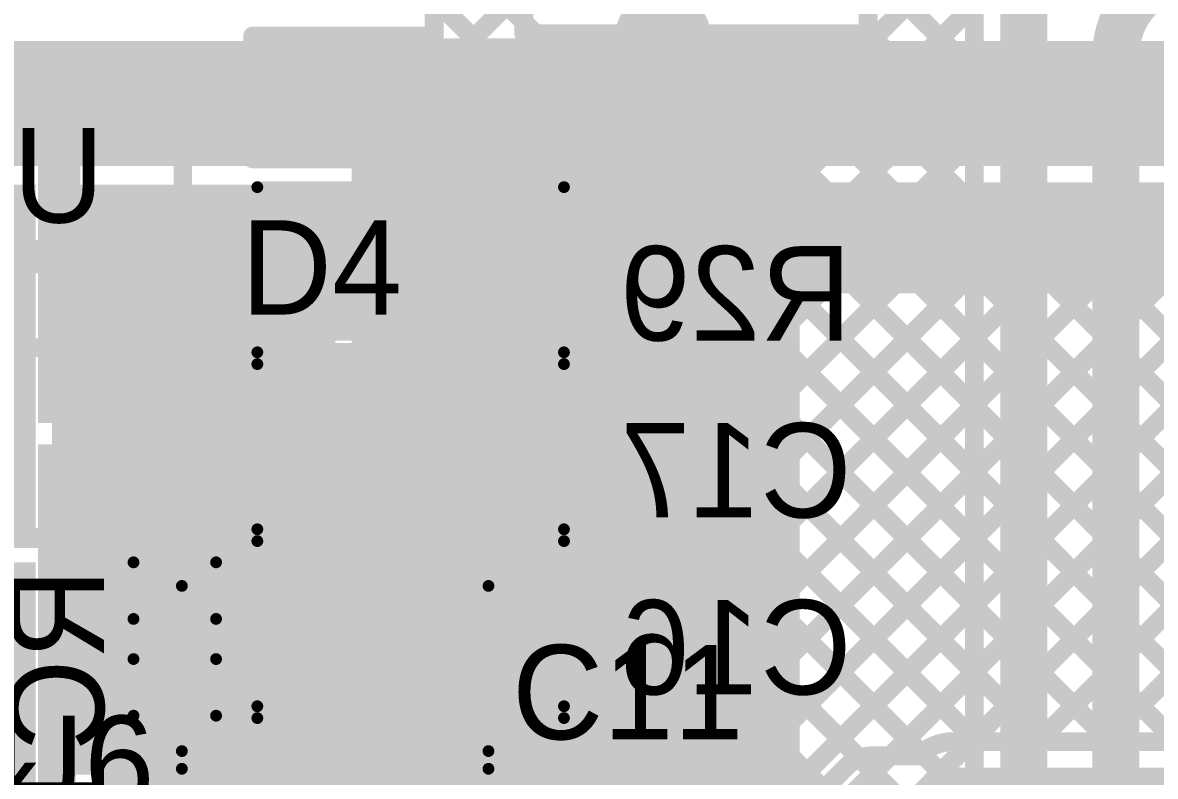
# Model space of a CAD drawing. Header units: millimetres. Extents: x 3.06 to 5.82, y 1.29 to 3.84.
# Drawn here: x 3.7545 to 4.2347, y 1.4833 to 1.8027 of the extents above; entities that cross this region are included whole.
import ezdxf

# ---------------------------------------------------------------- set-up
doc = ezdxf.new("R2010")
doc.units = ezdxf.units.MM
doc.header["$MEASUREMENT"] = 0
for name, color, linetype in [('BottomLayer', 5, 'Continuous'), ('BottomOverlay', 54, 'Continuous'), ('BottomPaste', 16, 'Continuous'), ('BottomSolder', 6, 'Continuous'), ('MultiLayer', 9, 'Continuous'), ('TopLayer', 1, 'Continuous'), ('TopOverlay', 2, 'Continuous'), ('TopPaste', 8, 'Continuous'), ('TopSolder', 216, 'Continuous'), ('ViaHoleLayer', 16, 'Continuous')]:
    doc.layers.add(name, color=color, linetype=linetype)

# ---------------------------------------------------------------- blocks, each defined once
blk = doc.blocks.new('SOT_23_6_B_10')
at = {"layer": 'BottomLayer'}
for points in [[(-0.07323, 0.0252), (-0.02913, 0.0252), (-0.07323, 0.04961), (-0.02913, 0.04961)], [(0.02913, 0.0252), (0.07323, 0.0252), (0.02913, 0.04961), (0.07323, 0.04961)], [(-0.07323, -0.0122), (-0.02913, -0.0122), (-0.07323, 0.0122), (-0.02913, 0.0122)], [(0.02913, -0.0122), (0.07323, -0.0122), (0.02913, 0.0122), (0.07323, 0.0122)], [(-0.07323, -0.04961), (-0.02913, -0.04961), (-0.07323, -0.0252), (-0.02913, -0.0252)], [(0.02913, -0.04961), (0.07323, -0.04961), (0.02913, -0.0252), (0.07323, -0.0252)]]:
    blk.add_solid(points, dxfattribs=at)
at = {"layer": 'BottomOverlay', "const_width": 0.00787}
for points in [[(0.031, 0.061), (-0.03, 0.061)], [(0.031, -0.061), (-0.03, -0.061)]]:
    blk.add_lwpolyline(points, dxfattribs=at)
at = {"layer": 'BottomOverlay'}
for points, const_width in [([(-0.03197, 0.061, 1), (-0.02803, 0.061, 1)], 0.00394), ([(0.02903, 0.061, 1), (0.03297, 0.061, 1)], 0.00394), ([(-0.05753, -0.064, 1), (-0.06647, -0.064, 1)], 0.01), ([(-0.03197, -0.061, 1), (-0.02803, -0.061, 1)], 0.00394), ([(0.02903, -0.061, 1), (0.03297, -0.061, 1)], 0.00394), ([(-0.06897, -0.064, 1), (-0.06397, -0.064, 1)], 0.005), ([(-0.06003, -0.064, 1), (-0.05503, -0.064, 1)], 0.005)]:
    blk.add_lwpolyline(points, format="xyb", close=True, dxfattribs=dict(at, const_width=const_width))
at = {"layer": 'BottomPaste'}
for points in [[(-0.07323, 0.0252), (-0.02913, 0.0252), (-0.07323, 0.04961), (-0.02913, 0.04961)], [(0.02913, 0.0252), (0.07323, 0.0252), (0.02913, 0.04961), (0.07323, 0.04961)], [(-0.07323, -0.0122), (-0.02913, -0.0122), (-0.07323, 0.0122), (-0.02913, 0.0122)], [(0.02913, -0.0122), (0.07323, -0.0122), (0.02913, 0.0122), (0.07323, 0.0122)], [(-0.07323, -0.04961), (-0.02913, -0.04961), (-0.07323, -0.0252), (-0.02913, -0.0252)], [(0.02913, -0.04961), (0.07323, -0.04961), (0.02913, -0.0252), (0.07323, -0.0252)]]:
    blk.add_solid(points, dxfattribs=at)
at = {"layer": 'BottomSolder'}
for points in [[(-0.07723, 0.0212), (-0.02513, 0.0212), (-0.07723, 0.05361), (-0.02513, 0.05361)], [(0.02513, 0.0212), (0.07723, 0.0212), (0.02513, 0.05361), (0.07723, 0.05361)], [(-0.07723, -0.0162), (-0.02513, -0.0162), (-0.07723, 0.0162), (-0.02513, 0.0162)], [(0.02513, -0.0162), (0.07723, -0.0162), (0.02513, 0.0162), (0.07723, 0.0162)], [(-0.07723, -0.05361), (-0.02513, -0.05361), (-0.07723, -0.0212), (-0.02513, -0.0212)], [(0.02513, -0.05361), (0.07723, -0.05361), (0.02513, -0.0212), (0.07723, -0.0212)]]:
    blk.add_solid(points, dxfattribs=at)
blk = doc.blocks.new('R__0402_B_34')
at = {"layer": 'BottomLayer'}
for points in [[(-0.0275, 0.0125), (-0.0275, -0.0125), (-0.0095, 0.0125), (-0.0095, -0.0125)], [(0.0095, 0.0125), (0.0095, -0.0125), (0.0275, 0.0125), (0.0275, -0.0125)]]:
    blk.add_solid(points, dxfattribs=at)
at = {"layer": 'BottomOverlay', "const_width": 0.005}
for points in [[(-0.0085, 0.0175), (-0.0325, 0.0175)], [(-0.0325, -0.0175), (-0.0325, 0.0175)], [(0.0325, 0.0175), (0.0085, 0.0175)], [(0.0325, -0.0175), (0.0325, 0.0175)], [(-0.0085, -0.0175), (-0.0325, -0.0175)], [(0.0325, -0.0175), (0.0085, -0.0175)]]:
    blk.add_lwpolyline(points, dxfattribs=at)
at = {"layer": 'BottomOverlay', "const_width": 0.0025}
for points in [[(-0.03375, 0.0175, 1), (-0.03125, 0.0175, 1)], [(-0.03375, 0.0175, 1), (-0.03125, 0.0175, 1)], [(-0.00975, 0.0175, 1), (-0.00725, 0.0175, 1)], [(0.00725, 0.0175, 1), (0.00975, 0.0175, 1)], [(0.03125, 0.0175, 1), (0.03375, 0.0175, 1)], [(0.03125, 0.0175, 1), (0.03375, 0.0175, 1)], [(-0.03375, -0.0175, 1), (-0.03125, -0.0175, 1)], [(-0.03375, -0.0175, 1), (-0.03125, -0.0175, 1)], [(-0.00975, -0.0175, 1), (-0.00725, -0.0175, 1)], [(0.00725, -0.0175, 1), (0.00975, -0.0175, 1)], [(0.03125, -0.0175, 1), (0.03375, -0.0175, 1)], [(0.03125, -0.0175, 1), (0.03375, -0.0175, 1)]]:
    blk.add_lwpolyline(points, format="xyb", close=True, dxfattribs=at)
at = {"layer": 'BottomPaste'}
for points in [[(-0.0275, 0.0125), (-0.0275, -0.0125), (-0.0095, 0.0125), (-0.0095, -0.0125)], [(0.0095, 0.0125), (0.0095, -0.0125), (0.0275, 0.0125), (0.0275, -0.0125)]]:
    blk.add_solid(points, dxfattribs=at)
at = {"layer": 'BottomSolder'}
for points in [[(-0.0315, 0.0165), (-0.0315, -0.0165), (-0.0055, 0.0165), (-0.0055, -0.0165)], [(0.0055, 0.0165), (0.0055, -0.0165), (0.0315, 0.0165), (0.0315, -0.0165)]]:
    blk.add_solid(points, dxfattribs=at)
blk = doc.blocks.new('RES0805_B_39')
at = {"layer": 'BottomLayer'}
for points in [[(-0.06, -0.025), (-0.02, -0.025), (-0.06, 0.025), (-0.02, 0.025)], [(0.02, -0.025), (0.06, -0.025), (0.02, 0.025), (0.06, 0.025)]]:
    blk.add_solid(points, dxfattribs=at)
at = {"layer": 'BottomOverlay', "const_width": 0.005}
for points in [[(-0.065, 0.035), (0.065, 0.035)], [(-0.065, -0.035), (-0.065, 0.035)], [(0.065, -0.035), (0.065, 0.035)], [(-0.065, -0.035), (0.065, -0.035)]]:
    blk.add_lwpolyline(points, dxfattribs=at)
at = {"layer": 'BottomOverlay', "const_width": 0.0025}
for points in [[(-0.06625, 0.035, 1), (-0.06375, 0.035, 1)], [(-0.06625, 0.035, 1), (-0.06375, 0.035, 1)], [(0.06375, 0.035, 1), (0.06625, 0.035, 1)], [(0.06375, 0.035, 1), (0.06625, 0.035, 1)], [(-0.06625, -0.035, 1), (-0.06375, -0.035, 1)], [(-0.06625, -0.035, 1), (-0.06375, -0.035, 1)], [(0.06375, -0.035, 1), (0.06625, -0.035, 1)], [(0.06375, -0.035, 1), (0.06625, -0.035, 1)]]:
    blk.add_lwpolyline(points, format="xyb", close=True, dxfattribs=at)
at = {"layer": 'BottomPaste'}
for points in [[(-0.06, -0.025), (-0.02, -0.025), (-0.06, 0.025), (-0.02, 0.025)], [(0.02, -0.025), (0.06, -0.025), (0.02, 0.025), (0.06, 0.025)]]:
    blk.add_solid(points, dxfattribs=at)
at = {"layer": 'BottomSolder'}
for points in [[(-0.064, -0.029), (-0.016, -0.029), (-0.064, 0.029), (-0.016, 0.029)], [(0.016, -0.029), (0.064, -0.029), (0.016, 0.029), (0.064, 0.029)]]:
    blk.add_solid(points, dxfattribs=at)
blk = doc.blocks.new('RES0805_B_41')
at = {"layer": 'BottomLayer'}
for points in [[(-0.06, -0.025), (-0.02, -0.025), (-0.06, 0.025), (-0.02, 0.025)], [(0.02, -0.025), (0.06, -0.025), (0.02, 0.025), (0.06, 0.025)]]:
    blk.add_solid(points, dxfattribs=at)
at = {"layer": 'BottomOverlay', "const_width": 0.005}
for points in [[(0.065, 0.035), (-0.065, 0.035)], [(-0.065, 0.035), (-0.065, -0.035)], [(0.065, 0.035), (0.065, -0.035)], [(0.065, -0.035), (-0.065, -0.035)]]:
    blk.add_lwpolyline(points, dxfattribs=at)
at = {"layer": 'BottomOverlay', "const_width": 0.0025}
for points in [[(-0.06625, 0.035, 1), (-0.06375, 0.035, 1)], [(-0.06625, 0.035, 1), (-0.06375, 0.035, 1)], [(0.06375, 0.035, 1), (0.06625, 0.035, 1)], [(0.06375, 0.035, 1), (0.06625, 0.035, 1)], [(-0.06625, -0.035, 1), (-0.06375, -0.035, 1)], [(-0.06625, -0.035, 1), (-0.06375, -0.035, 1)], [(0.06375, -0.035, 1), (0.06625, -0.035, 1)], [(0.06375, -0.035, 1), (0.06625, -0.035, 1)]]:
    blk.add_lwpolyline(points, format="xyb", close=True, dxfattribs=at)
at = {"layer": 'BottomPaste'}
for points in [[(-0.06, -0.025), (-0.02, -0.025), (-0.06, 0.025), (-0.02, 0.025)], [(0.02, -0.025), (0.06, -0.025), (0.02, 0.025), (0.06, 0.025)]]:
    blk.add_solid(points, dxfattribs=at)
at = {"layer": 'BottomSolder'}
for points in [[(-0.064, -0.029), (-0.016, -0.029), (-0.064, 0.029), (-0.016, 0.029)], [(0.016, -0.029), (0.064, -0.029), (0.016, 0.029), (0.064, 0.029)]]:
    blk.add_solid(points, dxfattribs=at)
blk = doc.blocks.new('STD2HNK60Z_59')
at = {"layer": 'TopOverlay'}
for points, const_width in [([(-0.13837, -0.151, 1), (-0.15963, -0.151, 1)], 0.01969), ([(-0.16455, -0.151, 1), (-0.15471, -0.151, 1)], 0.00984), ([(-0.14329, -0.151, 1), (-0.13345, -0.151, 1)], 0.00984)]:
    blk.add_lwpolyline(points, format="xyb", close=True, dxfattribs=dict(at, const_width=const_width))
blk = doc.blocks.new('SOT_23_63')
at = {"layer": 'TopLayer'}
for points in [[(-0.01614, 0.02126), (0.01614, 0.02126), (-0.01614, 0.05748), (0.01614, 0.05748)], [(-0.05354, -0.05748), (-0.02126, -0.05748), (-0.05354, -0.02126), (-0.02126, -0.02126)], [(0.02126, -0.05748), (0.05354, -0.05748), (0.02126, -0.02126), (0.05354, -0.02126)]]:
    blk.add_solid(points, dxfattribs=at)
at = {"layer": 'TopOverlay', "const_width": 0.00787}
for points in [[(-0.063, 0.034), (-0.024, 0.034)], [(-0.063, -0.03), (-0.063, 0.034)], [(0.024, 0.034), (0.063, 0.034)], [(0.063, -0.03), (0.063, 0.034)], [(-0.013, -0.033), (0.013, -0.033)]]:
    blk.add_lwpolyline(points, dxfattribs=at)
at = {"layer": 'TopOverlay'}
for points, const_width in [([(-0.06497, 0.034, 1), (-0.06103, 0.034, 1)], 0.00394), ([(-0.06497, 0.034, 1), (-0.06103, 0.034, 1)], 0.00394), ([(-0.02597, 0.034, 1), (-0.02203, 0.034, 1)], 0.00394), ([(0.02203, 0.034, 1), (0.02597, 0.034, 1)], 0.00394), ([(0.06103, 0.034, 1), (0.06497, 0.034, 1)], 0.00394), ([(0.06103, 0.034, 1), (0.06497, 0.034, 1)], 0.00394), ([(-0.06497, -0.03, 1), (-0.06103, -0.03, 1)], 0.00394), ([(0.06103, -0.03, 1), (0.06497, -0.03, 1)], 0.00394), ([(-0.01497, -0.033, 1), (-0.01103, -0.033, 1)], 0.00394), ([(0.01103, -0.033, 1), (0.01497, -0.033, 1)], 0.00394), ([(-0.06439, -0.045, 1), (-0.07161, -0.045, 1)], 0.01), ([(-0.07411, -0.045, 1), (-0.06911, -0.045, 1)], 0.005), ([(-0.06689, -0.045, 1), (-0.06189, -0.045, 1)], 0.005)]:
    blk.add_lwpolyline(points, format="xyb", close=True, dxfattribs=dict(at, const_width=const_width))
at = {"layer": 'TopPaste'}
for points in [[(-0.01614, 0.02126), (0.01614, 0.02126), (-0.01614, 0.05748), (0.01614, 0.05748)], [(-0.05354, -0.05748), (-0.02126, -0.05748), (-0.05354, -0.02126), (-0.02126, -0.02126)], [(0.02126, -0.05748), (0.05354, -0.05748), (0.02126, -0.02126), (0.05354, -0.02126)]]:
    blk.add_solid(points, dxfattribs=at)
at = {"layer": 'TopSolder'}
for points in [[(-0.02014, 0.01726), (0.02014, 0.01726), (-0.02014, 0.06148), (0.02014, 0.06148)], [(-0.05754, -0.06148), (-0.01726, -0.06148), (-0.05754, -0.01726), (-0.01726, -0.01726)], [(0.01726, -0.06148), (0.05754, -0.06148), (0.01726, -0.01726), (0.05754, -0.01726)]]:
    blk.add_solid(points, dxfattribs=at)
blk = doc.blocks.new('PMEG3010ER_115_79')
at = {"layer": 'TopLayer'}
for points in [[(-0.02953, -0.02953), (0.02953, -0.02953), (-0.02953, 0.02953), (0.02953, 0.02953)], [(0.08071, -0.02953), (0.13976, -0.02953), (0.08071, 0.02953), (0.13976, 0.02953)]]:
    blk.add_solid(points, dxfattribs=at)
at = {"layer": 'TopOverlay', "const_width": 0.00787}
for points in [[(-0.036, -0.04), (-0.036, 0.041)], [(-0.036, 0.041), (0.146, 0.041)], [(0.146, -0.04), (0.146, 0.041)], [(-0.036, -0.04), (0.146, -0.04)]]:
    blk.add_lwpolyline(points, dxfattribs=at)
at = {"layer": 'TopOverlay', "const_width": 0.00394}
for points in [[(-0.03797, 0.041, 1), (-0.03403, 0.041, 1)], [(-0.03797, 0.041, 1), (-0.03403, 0.041, 1)], [(0.14403, 0.041, 1), (0.14797, 0.041, 1)], [(0.14403, 0.041, 1), (0.14797, 0.041, 1)], [(-0.03797, -0.04, 1), (-0.03403, -0.04, 1)], [(-0.03797, -0.04, 1), (-0.03403, -0.04, 1)], [(0.14403, -0.04, 1), (0.14797, -0.04, 1)], [(0.14403, -0.04, 1), (0.14797, -0.04, 1)]]:
    blk.add_lwpolyline(points, format="xyb", close=True, dxfattribs=at)
at = {"layer": 'TopOverlay'}
blk.add_solid([(0.146, -0.043), (0.195, -0.043), (0.146, 0.043), (0.195, 0.043)], dxfattribs=at)
at = {"layer": 'TopPaste'}
for points in [[(-0.02953, -0.02953), (0.02953, -0.02953), (-0.02953, 0.02953), (0.02953, 0.02953)], [(0.08071, -0.02953), (0.13976, -0.02953), (0.08071, 0.02953), (0.13976, 0.02953)]]:
    blk.add_solid(points, dxfattribs=at)
at = {"layer": 'TopSolder'}
for points in [[(-0.03353, -0.03353), (0.03353, -0.03353), (-0.03353, 0.03353), (0.03353, 0.03353)], [(0.07671, -0.03353), (0.14376, -0.03353), (0.07671, 0.03353), (0.14376, 0.03353)]]:
    blk.add_solid(points, dxfattribs=at)
blk = doc.blocks.new('C__0805_B_97')
at = {"layer": 'BottomLayer'}
for points in [[(-0.06, -0.03), (-0.02, -0.03), (-0.06, 0.03), (-0.02, 0.03)], [(0.02, -0.03), (0.06, -0.03), (0.02, 0.03), (0.06, 0.03)]]:
    blk.add_solid(points, dxfattribs=at)
at = {"layer": 'BottomOverlay', "const_width": 0.005}
for points in [[(-0.065, -0.035), (-0.065, 0.035)], [(-0.065, 0.035), (0.065, 0.035)], [(0.065, -0.035), (0.065, 0.035)], [(-0.065, -0.035), (0.065, -0.035)]]:
    blk.add_lwpolyline(points, dxfattribs=at)
at = {"layer": 'BottomOverlay', "const_width": 0.0025}
for points in [[(-0.06625, 0.035, 1), (-0.06375, 0.035, 1)], [(-0.06625, 0.035, 1), (-0.06375, 0.035, 1)], [(0.06375, 0.035, 1), (0.06625, 0.035, 1)], [(0.06375, 0.035, 1), (0.06625, 0.035, 1)], [(-0.06625, -0.035, 1), (-0.06375, -0.035, 1)], [(-0.06625, -0.035, 1), (-0.06375, -0.035, 1)], [(0.06375, -0.035, 1), (0.06625, -0.035, 1)], [(0.06375, -0.035, 1), (0.06625, -0.035, 1)]]:
    blk.add_lwpolyline(points, format="xyb", close=True, dxfattribs=at)
at = {"layer": 'BottomPaste'}
for points in [[(-0.06, -0.03), (-0.02, -0.03), (-0.06, 0.03), (-0.02, 0.03)], [(0.02, -0.03), (0.06, -0.03), (0.02, 0.03), (0.06, 0.03)]]:
    blk.add_solid(points, dxfattribs=at)
at = {"layer": 'BottomSolder'}
for points in [[(-0.064, -0.034), (-0.016, -0.034), (-0.064, 0.034), (-0.016, 0.034)], [(0.016, -0.034), (0.064, -0.034), (0.016, 0.034), (0.064, 0.034)]]:
    blk.add_solid(points, dxfattribs=at)
blk = doc.blocks.new('C__0805_B_98')
at = {"layer": 'BottomLayer'}
for points in [[(-0.06, -0.03), (-0.02, -0.03), (-0.06, 0.03), (-0.02, 0.03)], [(0.02, -0.03), (0.06, -0.03), (0.02, 0.03), (0.06, 0.03)]]:
    blk.add_solid(points, dxfattribs=at)
at = {"layer": 'BottomOverlay', "const_width": 0.005}
for points in [[(-0.065, -0.035), (-0.065, 0.035)], [(-0.065, 0.035), (0.065, 0.035)], [(0.065, -0.035), (0.065, 0.035)], [(-0.065, -0.035), (0.065, -0.035)]]:
    blk.add_lwpolyline(points, dxfattribs=at)
at = {"layer": 'BottomOverlay', "const_width": 0.0025}
for points in [[(-0.06625, 0.035, 1), (-0.06375, 0.035, 1)], [(-0.06625, 0.035, 1), (-0.06375, 0.035, 1)], [(0.06375, 0.035, 1), (0.06625, 0.035, 1)], [(0.06375, 0.035, 1), (0.06625, 0.035, 1)], [(-0.06625, -0.035, 1), (-0.06375, -0.035, 1)], [(-0.06625, -0.035, 1), (-0.06375, -0.035, 1)], [(0.06375, -0.035, 1), (0.06625, -0.035, 1)], [(0.06375, -0.035, 1), (0.06625, -0.035, 1)]]:
    blk.add_lwpolyline(points, format="xyb", close=True, dxfattribs=at)
at = {"layer": 'BottomPaste'}
for points in [[(-0.06, -0.03), (-0.02, -0.03), (-0.06, 0.03), (-0.02, 0.03)], [(0.02, -0.03), (0.06, -0.03), (0.02, 0.03), (0.06, 0.03)]]:
    blk.add_solid(points, dxfattribs=at)
at = {"layer": 'BottomSolder'}
for points in [[(-0.064, -0.034), (-0.016, -0.034), (-0.064, 0.034), (-0.016, 0.034)], [(0.016, -0.034), (0.064, -0.034), (0.016, 0.034), (0.064, 0.034)]]:
    blk.add_solid(points, dxfattribs=at)
blk = doc.blocks.new('C__0805_101')
at = {"layer": 'TopLayer'}
for points in [[(-0.06, -0.03), (-0.02, -0.03), (-0.06, 0.03), (-0.02, 0.03)], [(0.02, -0.03), (0.06, -0.03), (0.02, 0.03), (0.06, 0.03)]]:
    blk.add_solid(points, dxfattribs=at)
at = {"layer": 'TopOverlay', "const_width": 0.005}
for points in [[(-0.065, -0.035), (-0.065, 0.035)], [(-0.065, 0.035), (0.065, 0.035)], [(0.065, -0.035), (0.065, 0.035)], [(-0.065, -0.035), (0.065, -0.035)]]:
    blk.add_lwpolyline(points, dxfattribs=at)
at = {"layer": 'TopOverlay', "const_width": 0.0025}
for points in [[(-0.06625, 0.035, 1), (-0.06375, 0.035, 1)], [(-0.06625, 0.035, 1), (-0.06375, 0.035, 1)], [(0.06375, 0.035, 1), (0.06625, 0.035, 1)], [(0.06375, 0.035, 1), (0.06625, 0.035, 1)], [(-0.06625, -0.035, 1), (-0.06375, -0.035, 1)], [(-0.06625, -0.035, 1), (-0.06375, -0.035, 1)], [(0.06375, -0.035, 1), (0.06625, -0.035, 1)], [(0.06375, -0.035, 1), (0.06625, -0.035, 1)]]:
    blk.add_lwpolyline(points, format="xyb", close=True, dxfattribs=at)
at = {"layer": 'TopPaste'}
for points in [[(-0.06, -0.03), (-0.02, -0.03), (-0.06, 0.03), (-0.02, 0.03)], [(0.02, -0.03), (0.06, -0.03), (0.02, 0.03), (0.06, 0.03)]]:
    blk.add_solid(points, dxfattribs=at)
at = {"layer": 'TopSolder'}
for points in [[(-0.064, -0.034), (-0.016, -0.034), (-0.064, 0.034), (-0.016, 0.034)], [(0.016, -0.034), (0.064, -0.034), (0.016, 0.034), (0.064, 0.034)]]:
    blk.add_solid(points, dxfattribs=at)
blk = doc.blocks.new('C__0805_102')
at = {"layer": 'TopLayer'}
for points in [[(-0.06, -0.03), (-0.02, -0.03), (-0.06, 0.03), (-0.02, 0.03)], [(0.02, -0.03), (0.06, -0.03), (0.02, 0.03), (0.06, 0.03)]]:
    blk.add_solid(points, dxfattribs=at)
at = {"layer": 'TopOverlay', "const_width": 0.005}
for points in [[(-0.065, -0.035), (-0.065, 0.035)], [(-0.065, 0.035), (0.065, 0.035)], [(0.065, -0.035), (0.065, 0.035)], [(-0.065, -0.035), (0.065, -0.035)]]:
    blk.add_lwpolyline(points, dxfattribs=at)
at = {"layer": 'TopOverlay', "const_width": 0.0025}
for points in [[(-0.06625, 0.035, 1), (-0.06375, 0.035, 1)], [(-0.06625, 0.035, 1), (-0.06375, 0.035, 1)], [(0.06375, 0.035, 1), (0.06625, 0.035, 1)], [(0.06375, 0.035, 1), (0.06625, 0.035, 1)], [(-0.06625, -0.035, 1), (-0.06375, -0.035, 1)], [(-0.06625, -0.035, 1), (-0.06375, -0.035, 1)], [(0.06375, -0.035, 1), (0.06625, -0.035, 1)], [(0.06375, -0.035, 1), (0.06625, -0.035, 1)]]:
    blk.add_lwpolyline(points, format="xyb", close=True, dxfattribs=at)
at = {"layer": 'TopPaste'}
for points in [[(-0.06, -0.03), (-0.02, -0.03), (-0.06, 0.03), (-0.02, 0.03)], [(0.02, -0.03), (0.06, -0.03), (0.02, 0.03), (0.06, 0.03)]]:
    blk.add_solid(points, dxfattribs=at)
at = {"layer": 'TopSolder'}
for points in [[(-0.064, -0.034), (-0.016, -0.034), (-0.064, 0.034), (-0.016, 0.034)], [(0.016, -0.034), (0.064, -0.034), (0.016, 0.034), (0.064, 0.034)]]:
    blk.add_solid(points, dxfattribs=at)

msp = doc.modelspace()

# ---------------------------------------------------------------- linework, layer by layer
at = {"layer": 'BottomLayer'}
for points, const_width in [([(3.80009, 1.779, 1), (3.81191, 1.779, 1)], 0.01181), ([(3.81909, 1.758, 1), (3.83091, 1.758, 1)], 0.01181), ([(3.92, 1.731, 1), (3.924, 1.731, 1)], 0.004), ([(3.92, 1.731, 1), (3.924, 1.731, 1)], 0.004), ([(3.92386, 1.731, 1), (3.92786, 1.731, 1)], 0.004), ([(3.93517, 1.731, 1), (3.93917, 1.731, 1)], 0.004), ([(3.95214, 1.731, 1), (3.95614, 1.731, 1)], 0.004), ([(3.96346, 1.731, 1), (3.96746, 1.731, 1)], 0.004), ([(3.981, 1.731, 1), (3.985, 1.731, 1)], 0.004), ([(3.981, 1.731, 1), (3.985, 1.731, 1)], 0.004), ([(4.036, 1.731, 1), (4.04, 1.731, 1)], 0.004), ([(4.036, 1.731, 1), (4.04, 1.731, 1)], 0.004), ([(4.03699, 1.731, 1), (4.04099, 1.731, 1)], 0.004), ([(4.04831, 1.731, 1), (4.05231, 1.731, 1)], 0.004), ([(4.06528, 1.731, 1), (4.06928, 1.731, 1)], 0.004), ([(4.0766, 1.731, 1), (4.0806, 1.731, 1)], 0.004), ([(4.09356, 1.731, 1), (4.09756, 1.731, 1)], 0.004), ([(4.10488, 1.731, 1), (4.10888, 1.731, 1)], 0.004), ([(4.12185, 1.731, 1), (4.12585, 1.731, 1)], 0.004), ([(4.13316, 1.731, 1), (4.13716, 1.731, 1)], 0.004), ([(4.15013, 1.731, 1), (4.15413, 1.731, 1)], 0.004), ([(4.16145, 1.731, 1), (4.16545, 1.731, 1)], 0.004), ([(4.17841, 1.731, 1), (4.18241, 1.731, 1)], 0.004), ([(4.18973, 1.731, 1), (4.19373, 1.731, 1)], 0.004), ([(4.2067, 1.731, 1), (4.2107, 1.731, 1)], 0.004), ([(4.21802, 1.731, 1), (4.22202, 1.731, 1)], 0.004), ([(4.23498, 1.731, 1), (4.23898, 1.731, 1)], 0.004), ([(4.04209, 1.718, 1), (4.05391, 1.718, 1)], 0.01181), ([(3.981, 1.72026, 1), (3.985, 1.72026, 1)], 0.004), ([(3.92, 1.71583, 1), (3.924, 1.71583, 1)], 0.004), ([(4.036, 1.71869, 1), (4.04, 1.71869, 1)], 0.004), ([(3.92, 1.70657, 1), (3.924, 1.70657, 1)], 0.004), ([(3.981, 1.70214, 1), (3.985, 1.70214, 1)], 0.004), ([(4.036, 1.70371, 1), (4.04, 1.70371, 1)], 0.004), ([(3.9565, 1.698, 1), (3.9615, 1.698, 1)], 0.005), ([(3.981, 1.69197, 1), (3.985, 1.69197, 1)], 0.004), ([(4.04209, 1.68367, 1), (4.05391, 1.68367, 1)], 0.01181), ([(3.92, 1.68754, 1), (3.924, 1.68754, 1)], 0.004), ([(4.036, 1.6904, 1), (4.04, 1.6904, 1)], 0.004), ([(3.92, 1.67829, 1), (3.924, 1.67829, 1)], 0.004), ([(3.981, 1.67386, 1), (3.985, 1.67386, 1)], 0.004), ([(4.036, 1.67542, 1), (4.04, 1.67542, 1)], 0.004), ([(3.92, 1.672, 1), (3.924, 1.672, 1)], 0.004), ([(3.921, 1.672, 1), (3.925, 1.672, 1)], 0.004), ([(3.95509, 1.663, 1), (3.96691, 1.663, 1)], 0.01181), ([(3.9565, 1.665, 1), (3.9615, 1.665, 1)], 0.005), ([(3.9565, 1.665, 1), (3.9615, 1.665, 1)], 0.005), ([(3.9585, 1.663, 1), (3.9635, 1.663, 1)], 0.005), ([(3.981, 1.66369, 1), (3.985, 1.66369, 1)], 0.004), ([(3.921, 1.66026, 1), (3.925, 1.66026, 1)], 0.004), ([(4.036, 1.66212, 1), (4.04, 1.66212, 1)], 0.004), ([(4.04209, 1.64933, 1), (4.05391, 1.64933, 1)], 0.01181), ([(3.921, 1.649, 1), (3.925, 1.649, 1)], 0.004), ([(3.981, 1.64557, 1), (3.985, 1.64557, 1)], 0.004), ([(4.036, 1.64714, 1), (4.04, 1.64714, 1)], 0.004), ([(3.981, 1.6354, 1), (3.985, 1.6354, 1)], 0.004), ([(4.036, 1.63384, 1), (4.04, 1.63384, 1)], 0.004), ([(3.921, 1.63197, 1), (3.925, 1.63197, 1)], 0.004), ([(3.921, 1.62072, 1), (3.925, 1.62072, 1)], 0.004), ([(4.04209, 1.615, 1), (4.05391, 1.615, 1)], 0.01181), ([(3.981, 1.61729, 1), (3.985, 1.61729, 1)], 0.004), ([(4.036, 1.61886, 1), (4.04, 1.61886, 1)], 0.004), ([(3.981, 1.60712, 1), (3.985, 1.60712, 1)], 0.004), ([(4.036, 1.60555, 1), (4.04, 1.60555, 1)], 0.004), ([(3.921, 1.60369, 1), (3.925, 1.60369, 1)], 0.004), ([(3.95509, 1.588, 1), (3.96691, 1.588, 1)], 0.01181), ([(3.921, 1.59243, 1), (3.925, 1.59243, 1)], 0.004), ([(4.036, 1.59057, 1), (4.04, 1.59057, 1)], 0.004), ([(3.981, 1.589, 1), (3.985, 1.589, 1)], 0.004), ([(4.04209, 1.577, 1), (4.05391, 1.577, 1)], 0.01181), ([(3.981, 1.57884, 1), (3.985, 1.57884, 1)], 0.004), ([(4.036, 1.57727, 1), (4.04, 1.57727, 1)], 0.004), ([(3.921, 1.5754, 1), (3.925, 1.5754, 1)], 0.004), ([(3.921, 1.56415, 1), (3.925, 1.56415, 1)], 0.004), ([(4.036, 1.56229, 1), (4.04, 1.56229, 1)], 0.004), ([(3.981, 1.56072, 1), (3.985, 1.56072, 1)], 0.004), ([(3.981, 1.55055, 1), (3.985, 1.55055, 1)], 0.004), ([(4.036, 1.54898, 1), (4.04, 1.54898, 1)], 0.004), ([(4.04209, 1.54267, 1), (4.05391, 1.54267, 1)], 0.01181), ([(3.921, 1.54712, 1), (3.925, 1.54712, 1)], 0.004), ([(3.921, 1.53587, 1), (3.925, 1.53587, 1)], 0.004), ([(4.036, 1.534, 1), (4.04, 1.534, 1)], 0.004), ([(3.981, 1.53243, 1), (3.985, 1.53243, 1)], 0.004), ([(3.921, 1.51884, 1), (3.925, 1.51884, 1)], 0.004), ([(3.95509, 1.513, 1), (3.96691, 1.513, 1)], 0.01181), ([(3.981, 1.52227, 1), (3.985, 1.52227, 1)], 0.004), ([(4.036, 1.5207, 1), (4.04, 1.5207, 1)], 0.004), ([(3.921, 1.518, 1), (3.925, 1.518, 1)], 0.004), ([(3.921, 1.518, 1), (3.925, 1.518, 1)], 0.004), ([(3.921, 1.518, 1), (3.925, 1.518, 1)], 0.004), ([(4.04209, 1.50833, 1), (4.05391, 1.50833, 1)], 0.01181), ([(3.921, 1.50758, 1), (3.925, 1.50758, 1)], 0.004), ([(3.981, 1.50415, 1), (3.985, 1.50415, 1)], 0.004), ([(4.036, 1.50572, 1), (4.04, 1.50572, 1)], 0.004), ([(3.921, 1.503, 1), (3.925, 1.503, 1)], 0.004), ([(3.921, 1.503, 1), (3.925, 1.503, 1)], 0.004), ([(3.921, 1.503, 1), (3.925, 1.503, 1)], 0.004), ([(4.147, 1.498, 1), (4.151, 1.498, 1)], 0.004), ([(4.147, 1.498, 1), (4.151, 1.498, 1)], 0.004), ([(4.15472, 1.498, 1), (4.15872, 1.498, 1)], 0.004), ([(4.15686, 1.498, 1), (4.16086, 1.498, 1)], 0.004), ([(4.18301, 1.498, 1), (4.18701, 1.498, 1)], 0.004), ([(4.18514, 1.498, 1), (4.18914, 1.498, 1)], 0.004), ([(4.21129, 1.498, 1), (4.21529, 1.498, 1)], 0.004), ([(4.21342, 1.498, 1), (4.21742, 1.498, 1)], 0.004), ([(3.921, 1.49055, 1), (3.925, 1.49055, 1)], 0.004), ([(3.981, 1.49398, 1), (3.985, 1.49398, 1)], 0.004), ([(4.036, 1.49241, 1), (4.04, 1.49241, 1)], 0.004), ([(4.10733, 1.49096, 1), (4.11133, 1.49096, 1)], 0.004), ([(4.113, 1.492, 1), (4.117, 1.492, 1)], 0.004), ([(4.113, 1.492, 1), (4.117, 1.492, 1)], 0.004), ([(4.113, 1.492, 1), (4.117, 1.492, 1)], 0.004), ([(4.12044, 1.492, 1), (4.12444, 1.492, 1)], 0.004), ([(4.1323, 1.492, 1), (4.1363, 1.492, 1)], 0.004), ([(4.1323, 1.492, 1), (4.1363, 1.492, 1)], 0.004), ([(4.13349, 1.49308, 1), (4.13749, 1.49308, 1)], 0.004), ([(4.10167, 1.4873, 1), (4.10567, 1.4873, 1)], 0.004), ([(4.10167, 1.4873, 1), (4.10567, 1.4873, 1)], 0.004), ([(4.10169, 1.48731, 1), (4.10569, 1.48731, 1)], 0.004), ([(4.04209, 1.474, 1), (4.05391, 1.474, 1)], 0.01181), ([(4.144, 1.477, 1), (4.154, 1.477, 1)], 0.01)]:
    msp.add_lwpolyline(points, format="xyb", close=True, dxfattribs=dict(at, const_width=const_width))
for points, const_width in [([(4.21329, 1.498), (4.465, 1.74971)], 0.008), ([(3.922, 1.68754), (3.96546, 1.731)], 0.008), ([(3.922, 1.71583), (3.93717, 1.731)], 0.008), ([(3.922, 1.731), (3.983, 1.731)], 0.008), ([(3.922, 1.672), (3.922, 1.731)], 0.008), ([(3.92586, 1.731), (3.983, 1.67386)], 0.008), ([(3.95414, 1.731), (3.983, 1.70214)], 0.008), ([(3.983, 1.435), (3.983, 1.731)], 0.008), ([(4.038, 1.5207), (4.2483, 1.731)], 0.008), ([(4.038, 1.731), (4.344, 1.731)], 0.008), ([(4.038, 1.66212), (4.10688, 1.731)], 0.008), ([(4.038, 1.57727), (4.19173, 1.731)], 0.008), ([(4.038, 1.54898), (4.22002, 1.731)], 0.008), ([(4.038, 1.60555), (4.16345, 1.731)], 0.008), ([(4.038, 1.63384), (4.13516, 1.731)], 0.008), ([(4.038, 1.49241), (4.27659, 1.731)], 0.008), ([(4.038, 1.43585), (4.33315, 1.731)], 0.008), ([(4.038, 1.46413), (4.30487, 1.731)], 0.008), ([(4.038, 1.71869), (4.05031, 1.731)], 0.008), ([(4.038, 1.6904), (4.0786, 1.731)], 0.008), ([(4.038, 1.435), (4.038, 1.731)], 0.008), ([(4.03899, 1.731), (4.27199, 1.498)], 0.008), ([(4.06728, 1.731), (4.30028, 1.498)], 0.008), ([(4.09556, 1.731), (4.32856, 1.498)], 0.008), ([(4.12244, 1.492), (4.36144, 1.731)], 0.008), ([(4.12385, 1.731), (4.35685, 1.498)], 0.008), ([(4.15213, 1.731), (4.38513, 1.498)], 0.008), ([(4.15672, 1.498), (4.38972, 1.731)], 0.008), ([(4.18041, 1.731), (4.41341, 1.498)], 0.008), ([(4.18501, 1.498), (4.41801, 1.731)], 0.008), ([(4.2087, 1.731), (4.4417, 1.498)], 0.008), ([(4.23698, 1.731), (4.465, 1.50298)], 0.008), ([(3.923, 1.66026), (3.983, 1.72026)], 0.008), ([(3.922, 1.70657), (3.983, 1.64557)], 0.008), ([(4.038, 1.70371), (4.24371, 1.498)], 0.008), ([(3.959, 1.665), (3.959, 1.698)], 0.01), ([(3.923, 1.63197), (3.983, 1.69197)], 0.008), ([(3.922, 1.67829), (3.983, 1.61729)], 0.008), ([(4.038, 1.67542), (4.21542, 1.498)], 0.008), ([(3.923, 1.518), (3.923, 1.672)], 0.008), ([(3.923, 1.60369), (3.983, 1.66369)], 0.008), ([(3.959, 1.665), (3.961, 1.663)], 0.01), ([(3.923, 1.649), (3.983, 1.589)], 0.008), ([(4.038, 1.64714), (4.18714, 1.498)], 0.008), ([(3.923, 1.5754), (3.983, 1.6354)], 0.008), ([(3.923, 1.62072), (3.983, 1.56072)], 0.008), ([(4.038, 1.61886), (4.15886, 1.498)], 0.008), ([(3.923, 1.54712), (3.983, 1.60712)], 0.008), ([(3.923, 1.59243), (3.983, 1.53243)], 0.008), ([(4.038, 1.59057), (4.13549, 1.49308)], 0.008), ([(3.923, 1.51884), (3.983, 1.57884)], 0.008), ([(3.923, 1.56415), (3.983, 1.50415)], 0.008), ([(4.038, 1.56229), (4.10933, 1.49096)], 0.008), ([(3.923, 1.49055), (3.983, 1.55055)], 0.008), ([(3.923, 1.53587), (3.983, 1.47587)], 0.008), ([(4.038, 1.534), (4.09419, 1.47782)], 0.008), ([(3.923, 1.46227), (3.983, 1.52227)], 0.008), ([(3.923, 1.503), (3.923, 1.518)], 0.008), ([(3.923, 1.503), (3.923, 1.518)], 0.008), ([(3.923, 1.50758), (3.983, 1.44758)], 0.008), ([(4.038, 1.50572), (4.088, 1.45572)], 0.008), ([(3.923, 1.435), (3.923, 1.503)], 0.008), ([(4.149, 1.498), (4.465, 1.498)], 0.008), ([(3.92402, 1.435), (3.983, 1.49398)], 0.008), ([(4.115, 1.492), (4.1343, 1.492)], 0.008), ([(4.0927, 1.47633), (4.10367, 1.4873)], 0.008), ([(4.149, 1.477), (4.469, 1.477)], 0.02)]:
    msp.add_lwpolyline(points, dxfattribs=dict(at, const_width=const_width))
at = {"layer": 'BottomLayer', "const_width": 0.008}
for points in [[(4.1343, 1.492, -0.196262), (4.149, 1.498)], [(4.10367, 1.4873, -0.199231), (4.115, 1.492)], [(4.10369, 1.48731, -0.198912), (4.115, 1.492)]]:
    msp.add_lwpolyline(points, format="xyb", dxfattribs=at)
at = {"layer": 'BottomLayer'}
for points in [[(3.761, 1.742), (4.404, 1.742), (3.761, 1.795), (4.404, 1.795)], [(3.761, 1.633), (3.779, 1.633), (3.761, 1.795), (3.779, 1.795)], [(3.994, 1.372), (4.027, 1.372), (3.994, 1.795), (4.027, 1.795)], [(4.036, 1.371), (4.083, 1.371), (4.036, 1.735), (4.083, 1.735)], [(4.07, 1.688), (4.449, 1.688), (4.07, 1.735), (4.449, 1.735)], [(3.791, 1.668), (3.911, 1.668), (3.791, 1.733), (3.911, 1.733)], [(3.919, 1.437), (3.986, 1.437), (3.919, 1.733), (3.986, 1.733)], [(3.831, 1.6592), (3.76964, 1.6592), (3.831, 1.633), (3.76964, 1.633)], [(3.786, 1.633), (3.889, 1.633), (3.786, 1.659), (3.889, 1.659)], [(3.853, 1.514), (3.912, 1.514), (3.853, 1.661), (3.912, 1.661)], [(3.761, 1.545), (3.799, 1.545), (3.761, 1.624), (3.799, 1.624)], [(3.783, 1.545), (3.846, 1.545), (3.783, 1.624), (3.846, 1.624)], [(3.761, 1.458), (3.777, 1.458), (3.761, 1.556), (3.777, 1.556)], [(3.784, 1.331), (3.846, 1.331), (3.784, 1.535), (3.846, 1.535)], [(3.853, 1.354), (3.912, 1.354), (3.853, 1.507), (3.912, 1.507)]]:
    msp.add_solid(points, dxfattribs=at)
at = {"layer": 'BottomSolder', "const_width": 0.01581}
for points in [[(3.79809, 1.779, 1), (3.81391, 1.779, 1)], [(3.81709, 1.758, 1), (3.83291, 1.758, 1)], [(4.04009, 1.718, 1), (4.05591, 1.718, 1)], [(4.04009, 1.68367, 1), (4.05591, 1.68367, 1)], [(3.95309, 1.663, 1), (3.96891, 1.663, 1)], [(4.04009, 1.64933, 1), (4.05591, 1.64933, 1)], [(4.04009, 1.615, 1), (4.05591, 1.615, 1)], [(3.95309, 1.588, 1), (3.96891, 1.588, 1)], [(4.04009, 1.577, 1), (4.05591, 1.577, 1)], [(4.04009, 1.54267, 1), (4.05591, 1.54267, 1)], [(3.95309, 1.513, 1), (3.96891, 1.513, 1)], [(4.04009, 1.50833, 1), (4.05591, 1.50833, 1)], [(4.04009, 1.474, 1), (4.05591, 1.474, 1)]]:
    msp.add_lwpolyline(points, format="xyb", close=True, dxfattribs=at)
at = {"layer": 'MultiLayer', "const_width": 0.01181}
for points in [[(3.80009, 1.779, 1), (3.81191, 1.779, 1)], [(3.81909, 1.758, 1), (3.83091, 1.758, 1)], [(4.04209, 1.718, 1), (4.05391, 1.718, 1)], [(4.04209, 1.68367, 1), (4.05391, 1.68367, 1)], [(3.95509, 1.663, 1), (3.96691, 1.663, 1)], [(4.04209, 1.64933, 1), (4.05391, 1.64933, 1)], [(4.04209, 1.615, 1), (4.05391, 1.615, 1)], [(3.95509, 1.588, 1), (3.96691, 1.588, 1)], [(4.04209, 1.577, 1), (4.05391, 1.577, 1)], [(4.04209, 1.54267, 1), (4.05391, 1.54267, 1)], [(3.95509, 1.513, 1), (3.96691, 1.513, 1)], [(4.04209, 1.50833, 1), (4.05391, 1.50833, 1)], [(4.04209, 1.474, 1), (4.05391, 1.474, 1)]]:
    msp.add_lwpolyline(points, format="xyb", close=True, dxfattribs=at)
at = {"layer": 'TopLayer'}
for points, const_width in [([(3.929, 1.797), (3.929, 2.115)], 0.008), ([(4.113, 1.798), (4.113, 1.94)], 0.008), ([(3.967, 1.798), (3.967, 1.928)], 0.008), ([(3.929, 1.84099), (3.967, 1.80299)], 0.008), ([(3.898, 1.57869), (4.15855, 1.83924)], 0.008), ([(4.179, 1.374), (4.179, 1.831)], 0.02), ([(4.158, 1.38291), (4.158, 1.831)], 0.008), ([(4.113, 1.8267), (4.158, 1.7817)], 0.008), ([(3.8946, 1.745), (3.967, 1.8174)], 0.008), ([(3.929, 1.81271), (4.158, 1.58371)], 0.008), ([(3.898, 1.5504), (4.158, 1.8104)], 0.008), ([(3.967, 1.80299), (3.97199, 1.798)], 0.008), ([(3.852, 1.75896), (3.89004, 1.797)], 0.008), ([(3.852, 1.745), (3.852, 1.797)], 0.008), ([(3.852, 1.78725), (3.86175, 1.797)], 0.008), ([(3.852, 1.797), (3.929, 1.797)], 0.008), ([(3.85986, 1.797), (4.158, 1.49886)], 0.008), ([(3.86632, 1.745), (3.91832, 1.797)], 0.008), ([(3.88814, 1.797), (4.158, 1.52714)], 0.008), ([(3.898, 1.69183), (4.00417, 1.798)], 0.008), ([(3.898, 1.66354), (4.03246, 1.798)], 0.008), ([(3.898, 1.72011), (3.97589, 1.798)], 0.008), ([(3.898, 1.60697), (4.08903, 1.798)], 0.008), ([(3.898, 1.63526), (4.06074, 1.798)], 0.008), ([(3.91642, 1.797), (4.158, 1.55542)], 0.008), ([(3.967, 1.798), (4.113, 1.798)], 0.008), ([(3.97199, 1.798), (4.158, 1.61199)], 0.008), ([(4.00028, 1.798), (4.158, 1.64028)], 0.008), ([(4.02856, 1.798), (4.158, 1.66856)], 0.008), ([(4.05685, 1.798), (4.158, 1.69685)], 0.008), ([(4.08513, 1.798), (4.158, 1.72513)], 0.008), ([(4.113, 1.79841), (4.158, 1.75341)], 0.008), ([(4.218, 1.374), (4.218, 1.789)], 0.02), ([(3.898, 1.52212), (4.158, 1.78212)], 0.008), ([(3.852, 1.77657), (3.88357, 1.745)], 0.008), ([(3.898, 1.49384), (4.158, 1.75384)], 0.008), ([(3.852, 1.74829), (3.85529, 1.745)], 0.008), ([(3.852, 1.745), (3.898, 1.745)], 0.008), ([(3.898, 1.5), (3.898, 1.745)], 0.008), ([(3.898, 1.73057), (4.158, 1.47057)], 0.008), ([(3.898, 1.46555), (4.158, 1.72555)], 0.008), ([(3.898, 1.70229), (4.158, 1.44229)], 0.008), ([(3.898, 1.43727), (4.158, 1.69727)], 0.008), ([(3.898, 1.674), (4.158, 1.414)], 0.008), ([(3.90202, 1.413), (4.158, 1.66898)], 0.008), ([(3.898, 1.64572), (4.158, 1.38572)], 0.008), ([(3.9303, 1.413), (4.158, 1.6407)], 0.008), ([(3.898, 1.61743), (4.14243, 1.373)], 0.008), ([(3.95859, 1.413), (4.158, 1.61241)], 0.008), ([(3.898, 1.58915), (4.11415, 1.373)], 0.008), ([(3.98687, 1.413), (4.158, 1.58413)], 0.008), ([(3.898, 1.56087), (4.08587, 1.373)], 0.008), ([(3.996, 1.39385), (4.158, 1.55585)], 0.008), ([(3.898, 1.53258), (4.05758, 1.373)], 0.008), ([(4.00344, 1.373), (4.158, 1.52756)], 0.008), ([(3.898, 1.5043), (3.9893, 1.413)], 0.008), ([(3.898, 1.473), (3.898, 1.5)], 0.008), ([(3.898, 1.473), (3.898, 1.5)], 0.008), ([(4.03172, 1.373), (4.158, 1.49928)], 0.008)]:
    msp.add_lwpolyline(points, dxfattribs=dict(at, const_width=const_width))
at = {"layer": 'TopLayer', "const_width": 0.02}
msp.add_lwpolyline([(4.218, 1.789, -0.414214), (4.253, 1.824)], format="xyb", dxfattribs=at)
at = {"layer": 'TopLayer'}
for points, const_width in [([(3.965, 1.80299, 1), (3.969, 1.80299, 1)], 0.004), ([(3.965, 1.80299, 1), (3.969, 1.80299, 1)], 0.004), ([(3.85, 1.797, 1), (3.854, 1.797, 1)], 0.004), ([(3.85, 1.797, 1), (3.854, 1.797, 1)], 0.004), ([(3.85786, 1.797, 1), (3.86186, 1.797, 1)], 0.004), ([(3.85975, 1.797, 1), (3.86375, 1.797, 1)], 0.004), ([(3.88614, 1.797, 1), (3.89014, 1.797, 1)], 0.004), ([(3.88804, 1.797, 1), (3.89204, 1.797, 1)], 0.004), ([(3.91442, 1.797, 1), (3.91842, 1.797, 1)], 0.004), ([(3.91632, 1.797, 1), (3.92032, 1.797, 1)], 0.004), ([(3.927, 1.797, 1), (3.931, 1.797, 1)], 0.004), ([(3.927, 1.797, 1), (3.931, 1.797, 1)], 0.004), ([(3.965, 1.798, 1), (3.969, 1.798, 1)], 0.004), ([(3.965, 1.798, 1), (3.969, 1.798, 1)], 0.004), ([(3.96999, 1.798, 1), (3.97399, 1.798, 1)], 0.004), ([(3.96999, 1.798, 1), (3.97399, 1.798, 1)], 0.004), ([(3.97389, 1.798, 1), (3.97789, 1.798, 1)], 0.004), ([(3.99828, 1.798, 1), (4.00228, 1.798, 1)], 0.004), ([(4.00217, 1.798, 1), (4.00617, 1.798, 1)], 0.004), ([(4.02656, 1.798, 1), (4.03056, 1.798, 1)], 0.004), ([(4.03046, 1.798, 1), (4.03446, 1.798, 1)], 0.004), ([(4.05485, 1.798, 1), (4.05885, 1.798, 1)], 0.004), ([(4.05874, 1.798, 1), (4.06274, 1.798, 1)], 0.004), ([(4.08313, 1.798, 1), (4.08713, 1.798, 1)], 0.004), ([(4.08703, 1.798, 1), (4.09103, 1.798, 1)], 0.004), ([(4.111, 1.79841, 1), (4.115, 1.79841, 1)], 0.004), ([(4.111, 1.798, 1), (4.115, 1.798, 1)], 0.004), ([(4.111, 1.798, 1), (4.115, 1.798, 1)], 0.004), ([(4.213, 1.789, 1), (4.223, 1.789, 1)], 0.01), ([(4.213, 1.789, 1), (4.223, 1.789, 1)], 0.01), ([(3.80009, 1.779, 1), (3.81191, 1.779, 1)], 0.01181), ([(3.85, 1.78725, 1), (3.854, 1.78725, 1)], 0.004), ([(4.156, 1.78212, 1), (4.16, 1.78212, 1)], 0.004), ([(4.156, 1.7817, 1), (4.16, 1.7817, 1)], 0.004), ([(3.85, 1.77657, 1), (3.854, 1.77657, 1)], 0.004), ([(3.81909, 1.758, 1), (3.83091, 1.758, 1)], 0.01181), ([(3.85, 1.75896, 1), (3.854, 1.75896, 1)], 0.004), ([(4.156, 1.75384, 1), (4.16, 1.75384, 1)], 0.004), ([(4.156, 1.75341, 1), (4.16, 1.75341, 1)], 0.004), ([(3.85, 1.74829, 1), (3.854, 1.74829, 1)], 0.004), ([(3.85, 1.745, 1), (3.854, 1.745, 1)], 0.004), ([(3.85, 1.745, 1), (3.854, 1.745, 1)], 0.004), ([(3.85329, 1.745, 1), (3.85729, 1.745, 1)], 0.004), ([(3.86432, 1.745, 1), (3.86832, 1.745, 1)], 0.004), ([(3.88157, 1.745, 1), (3.88557, 1.745, 1)], 0.004), ([(3.89261, 1.745, 1), (3.89661, 1.745, 1)], 0.004), ([(3.896, 1.745, 1), (3.9, 1.745, 1)], 0.004), ([(3.896, 1.745, 1), (3.9, 1.745, 1)], 0.004), ([(3.896, 1.73057, 1), (3.9, 1.73057, 1)], 0.004), ([(4.04209, 1.718, 1), (4.05391, 1.718, 1)], 0.01181), ([(4.156, 1.72555, 1), (4.16, 1.72555, 1)], 0.004), ([(4.156, 1.72513, 1), (4.16, 1.72513, 1)], 0.004), ([(3.896, 1.72011, 1), (3.9, 1.72011, 1)], 0.004), ([(3.896, 1.70229, 1), (3.9, 1.70229, 1)], 0.004), ([(4.156, 1.69727, 1), (4.16, 1.69727, 1)], 0.004), ([(4.156, 1.69685, 1), (4.16, 1.69685, 1)], 0.004), ([(3.896, 1.69183, 1), (3.9, 1.69183, 1)], 0.004), ([(4.04209, 1.68367, 1), (4.05391, 1.68367, 1)], 0.01181), ([(3.896, 1.674, 1), (3.9, 1.674, 1)], 0.004), ([(3.95509, 1.663, 1), (3.96691, 1.663, 1)], 0.01181), ([(4.156, 1.66898, 1), (4.16, 1.66898, 1)], 0.004), ([(4.156, 1.66856, 1), (4.16, 1.66856, 1)], 0.004), ([(3.896, 1.66354, 1), (3.9, 1.66354, 1)], 0.004), ([(4.04209, 1.64933, 1), (4.05391, 1.64933, 1)], 0.01181), ([(3.896, 1.64572, 1), (3.9, 1.64572, 1)], 0.004), ([(4.156, 1.6407, 1), (4.16, 1.6407, 1)], 0.004), ([(4.156, 1.64028, 1), (4.16, 1.64028, 1)], 0.004), ([(3.896, 1.63526, 1), (3.9, 1.63526, 1)], 0.004), ([(4.04209, 1.615, 1), (4.05391, 1.615, 1)], 0.01181), ([(3.896, 1.61743, 1), (3.9, 1.61743, 1)], 0.004), ([(4.156, 1.61241, 1), (4.16, 1.61241, 1)], 0.004), ([(4.156, 1.61199, 1), (4.16, 1.61199, 1)], 0.004), ([(3.896, 1.60697, 1), (3.9, 1.60697, 1)], 0.004), ([(3.95509, 1.588, 1), (3.96691, 1.588, 1)], 0.01181), ([(3.896, 1.58915, 1), (3.9, 1.58915, 1)], 0.004), ([(4.04209, 1.577, 1), (4.05391, 1.577, 1)], 0.01181), ([(4.156, 1.58413, 1), (4.16, 1.58413, 1)], 0.004), ([(4.156, 1.58371, 1), (4.16, 1.58371, 1)], 0.004), ([(3.896, 1.57869, 1), (3.9, 1.57869, 1)], 0.004), ([(3.896, 1.56087, 1), (3.9, 1.56087, 1)], 0.004), ([(4.156, 1.55585, 1), (4.16, 1.55585, 1)], 0.004), ([(4.156, 1.55542, 1), (4.16, 1.55542, 1)], 0.004), ([(3.896, 1.5504, 1), (3.9, 1.5504, 1)], 0.004), ([(4.04209, 1.54267, 1), (4.05391, 1.54267, 1)], 0.01181), ([(3.896, 1.53258, 1), (3.9, 1.53258, 1)], 0.004), ([(4.156, 1.52756, 1), (4.16, 1.52756, 1)], 0.004), ([(4.156, 1.52714, 1), (4.16, 1.52714, 1)], 0.004), ([(3.896, 1.52212, 1), (3.9, 1.52212, 1)], 0.004), ([(3.95509, 1.513, 1), (3.96691, 1.513, 1)], 0.01181), ([(4.04209, 1.50833, 1), (4.05391, 1.50833, 1)], 0.01181), ([(3.896, 1.5043, 1), (3.9, 1.5043, 1)], 0.004), ([(3.896, 1.5, 1), (3.9, 1.5, 1)], 0.004), ([(3.896, 1.5, 1), (3.9, 1.5, 1)], 0.004), ([(3.896, 1.5, 1), (3.9, 1.5, 1)], 0.004), ([(4.156, 1.49928, 1), (4.16, 1.49928, 1)], 0.004), ([(4.156, 1.49886, 1), (4.16, 1.49886, 1)], 0.004), ([(3.896, 1.49384, 1), (3.9, 1.49384, 1)], 0.004), ([(4.04209, 1.474, 1), (4.05391, 1.474, 1)], 0.01181)]:
    msp.add_lwpolyline(points, format="xyb", close=True, dxfattribs=dict(at, const_width=const_width))
for points in [[(3.739, 1.742), (3.841, 1.742), (3.739, 1.795), (3.841, 1.795)], [(3.894, 1.411), (4.084, 1.411), (3.894, 1.796), (4.084, 1.796)], [(3.659, 1.584), (3.76, 1.584), (3.659, 1.734), (3.76, 1.734)], [(3.767, 1.484), (3.887, 1.484), (3.767, 1.734), (3.887, 1.734)], [(3.66, 1.429), (3.76, 1.429), (3.66, 1.574), (3.76, 1.574)], [(3.792, 1.427), (3.887, 1.427), (3.792, 1.489), (3.887, 1.489)]]:
    msp.add_solid(points, dxfattribs=at)
at = {"layer": 'TopSolder', "const_width": 0.01581}
for points in [[(3.79809, 1.779, 1), (3.81391, 1.779, 1)], [(3.81709, 1.758, 1), (3.83291, 1.758, 1)], [(4.04009, 1.718, 1), (4.05591, 1.718, 1)], [(4.04009, 1.68367, 1), (4.05591, 1.68367, 1)], [(3.95309, 1.663, 1), (3.96891, 1.663, 1)], [(4.04009, 1.64933, 1), (4.05591, 1.64933, 1)], [(4.04009, 1.615, 1), (4.05591, 1.615, 1)], [(3.95309, 1.588, 1), (3.96891, 1.588, 1)], [(4.04009, 1.577, 1), (4.05591, 1.577, 1)], [(4.04009, 1.54267, 1), (4.05591, 1.54267, 1)], [(3.95309, 1.513, 1), (3.96891, 1.513, 1)], [(4.04009, 1.50833, 1), (4.05591, 1.50833, 1)], [(4.04009, 1.474, 1), (4.05591, 1.474, 1)]]:
    msp.add_lwpolyline(points, format="xyb", close=True, dxfattribs=at)
at = {"layer": 'ViaHoleLayer', "const_width": 0.00787}
for points in [[(3.80206, 1.779, 1), (3.80994, 1.779, 1)], [(3.82106, 1.758, 1), (3.82894, 1.758, 1)], [(4.04406, 1.718, 1), (4.05194, 1.718, 1)], [(4.04406, 1.68367, 1), (4.05194, 1.68367, 1)], [(3.95706, 1.663, 1), (3.96494, 1.663, 1)], [(4.04406, 1.64933, 1), (4.05194, 1.64933, 1)], [(4.04406, 1.615, 1), (4.05194, 1.615, 1)], [(3.95706, 1.588, 1), (3.96494, 1.588, 1)], [(4.04406, 1.577, 1), (4.05194, 1.577, 1)], [(4.04406, 1.54267, 1), (4.05194, 1.54267, 1)], [(3.95706, 1.513, 1), (3.96494, 1.513, 1)], [(4.04406, 1.50833, 1), (4.05194, 1.50833, 1)]]:
    msp.add_lwpolyline(points, format="xyb", close=True, dxfattribs=at)

# ---------------------------------------------------------------- block references
for name, p, rotation in [('STD2HNK60Z_59', (3.875, 1.945), 90), ('RES0805_B_41', (3.919, 1.698), 180), ('SOT_23_6_B_10', (3.75782, 1.6456), 180), ('PMEG3010ER_115_79', (3.722, 1.624), 360), ('R__0402_B_34', (3.819, 1.5415), 270), ('RES0805_B_39', (3.919, 1.473), 360)]:
    msp.add_blockref(name, p, dxfattribs=dict(rotation=rotation))
for name, p in [('SOT_23_63', (3.7594, 1.73337)), ('C__0805_B_97', (3.919, 1.623)), ('C__0805_B_98', (3.919, 1.548)), ('C__0805_101', (3.887, 1.529)), ('C__0805_102', (3.887, 1.4515))]:
    msp.add_blockref(name, p)

# ---------------------------------------------------------------- texts
at = {"layer": 'BottomOverlay', "text_generation_flag": 2}
for s, p in [('U7', (3.789, 1.718)), ('R29', (4.106, 1.668)), ('C17', (4.106, 1.593)), ('C16', (4.106, 1.518))]:
    msp.add_text(s, height=0.04, dxfattribs=at).set_placement(p)
msp.add_text('RC1', height=0.04, rotation=90, dxfattribs=at).set_placement((3.789, 1.5715))
at = {"layer": 'TopOverlay'}
for s, p in [('D4', (3.847, 1.679)), ('C11', (3.962, 1.499)), ('U6', (3.742, 1.469))]:
    msp.add_text(s, height=0.04, dxfattribs=at).set_placement(p)

doc.saveas('drawing.dxf')
